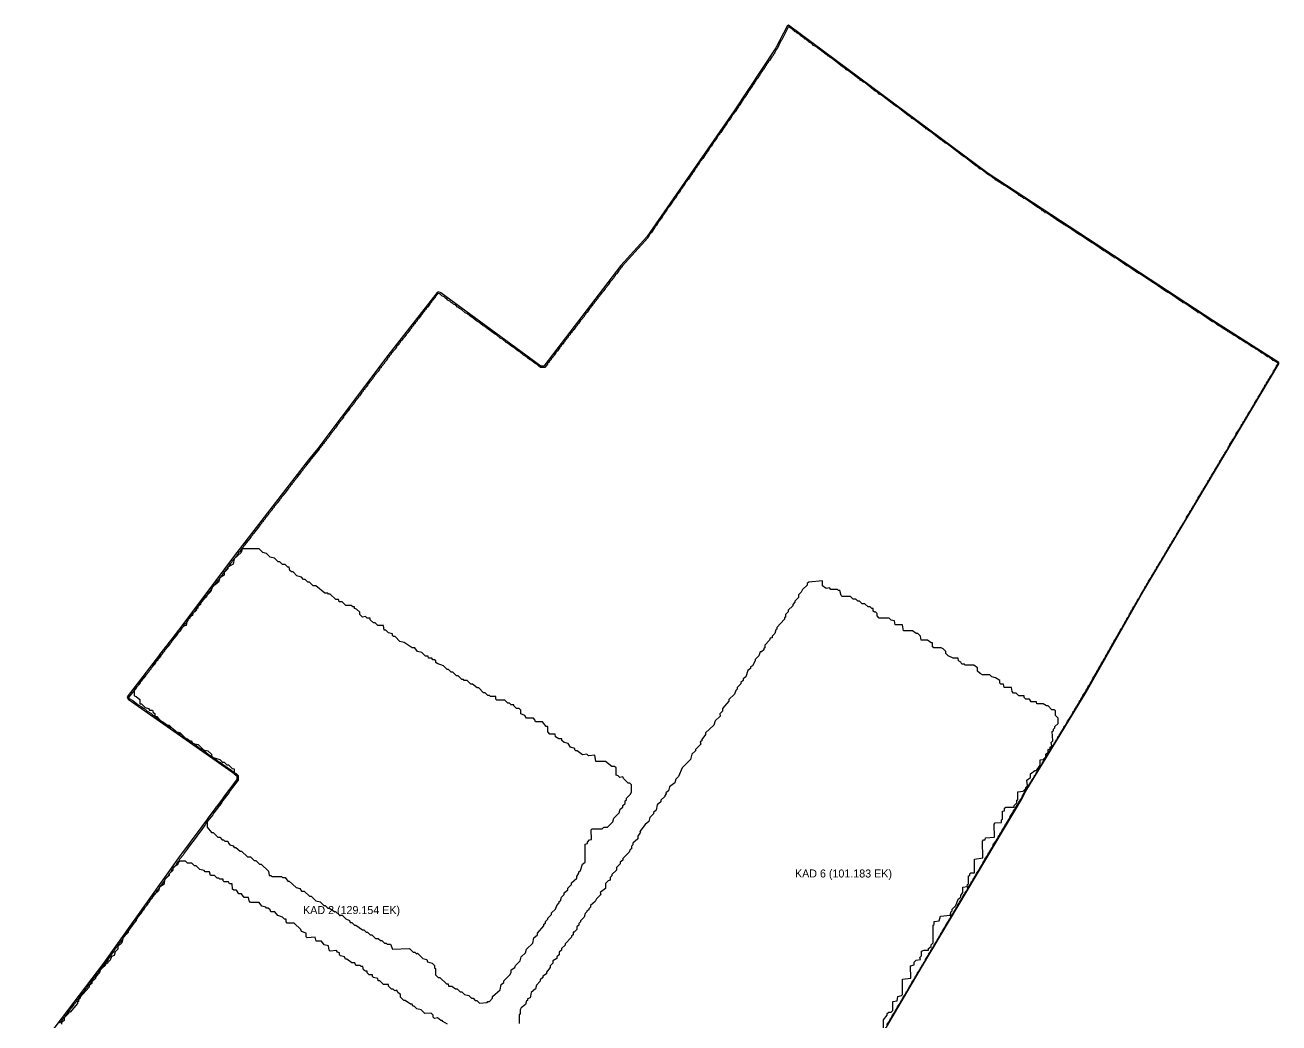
# Model space of a CAD drawing. Header units: metres. Extents: x 383 to 2851, y 138 to 3124.
# Drawn here: x 972 to 2851, y 1628 to 3124 of the extents above; entities that cross this region are included whole.
import ezdxf

# ---------------------------------------------------------------- set-up
doc = ezdxf.new("R2010")
doc.units = ezdxf.units.M
for name, color, linetype in [('KAD_2', 3, 'Continuous'), ('KAD_6', 3, 'Continuous'), ('LABEL', 7, 'Continuous'), ('PTD112724_DARI_PDF', 5, 'Continuous'), ('PTD112724_KALIBRASI', 5, 'Continuous')]:
    doc.layers.add(name, color=color, linetype=linetype)

msp = doc.modelspace()

# ---------------------------------------------------------------- linework, layer by layer
at = {"layer": 'KAD_2'}
msp.add_lwpolyline([(1297, 2339.2), (1295.4, 2333.6), (1285.1, 2324.1), (1283.5, 2316.2), (1275.6, 2311.4), (1275.6, 2309), (1270, 2303.5), (1270, 2299.5), (1263.6, 2295.5), (1261.3, 2289.2), (1256.5, 2285.2), (1254.1, 2285.2), (1254.1, 2282.8), (1251.7, 2280.4), (1250.2, 2274.9), (1243.8, 2269.3), (1243, 2266.2), (1240.6, 2266.2), (1238.2, 2263.8), (1238.2, 2262.2), (1234.3, 2258.2), (1234.3, 2255.8), (1230.3, 2252.7), (1230.3, 2250.3), (1227.9, 2248.7), (1228.7, 2247.1), (1222.4, 2241.5), (1222.4, 2239.2), (1218.4, 2237.6), (1218.4, 2235.2), (1214.4, 2232), (1212.8, 2224.1), (1209.7, 2223.3), (1204.9, 2219.3), (1204.9, 2216.9), (1201.7, 2213.8), (1198.6, 2213), (1197, 2207.4), (1186.7, 2197.9), (1185.1, 2193.9), (1181.1, 2190.8), (1173.2, 2180.4), (1173.2, 2177.3), (1170.8, 2174.9), (1170.8, 2173.3), (1158.1, 2160.6), (1149.3, 2148.7), (1149.3, 2147.1), (1145.4, 2143.1), (1145.4, 2141.5), (1137.4, 2133.6), (1137.4, 2129.6), (1135.1, 2128), (1135.1, 2118.5), (1138.2, 2117.7), (1143.8, 2113), (1143.8, 2106.6), (1146.2, 2106.6), (1151.7, 2101.1), (1156.5, 2099.5), (1158.1, 2097.1), (1162.8, 2097.1), (1163.6, 2093.9), (1166, 2092.3), (1166, 2088.4), (1169.2, 2087.6), (1176.3, 2078.8), (1178.7, 2078.8), (1181.1, 2076.4), (1183.5, 2076.4), (1184.3, 2074.9), (1187.5, 2074.9), (1197, 2065.3), (1203.3, 2063.8), (1212.8, 2054.2), (1215.2, 2054.2), (1218.4, 2051), (1220.8, 2051), (1223.2, 2047.1), (1231.1, 2045.5), (1239, 2037.6), (1245.4, 2036), (1250.9, 2031.2), (1250.9, 2028.8), (1253.3, 2026.4), (1263.6, 2023.3), (1267.6, 2019.3), (1270, 2019.3), (1274, 2015.3), (1276.3, 2015.3), (1281.9, 2009.8), (1285.1, 2009), (1285.1, 2001.8), (1289, 1998.7), (1289, 1993.1), (1268.4, 1966.1), (1267.6, 1961.4), (1263.6, 1957.4), (1263.6, 1955.8), (1257.3, 1951), (1244.6, 1933.6), (1244.6, 1921.7), (1250.9, 1913.7), (1253.3, 1913.7), (1260.5, 1906.6), (1263.6, 1906.6), (1266.8, 1902.6), (1269.2, 1902.6), (1270.8, 1901), (1275.6, 1901), (1276.3, 1897.9), (1278.7, 1895.5), (1283.5, 1893.9), (1285.1, 1891.5), (1287.5, 1891.5), (1293.8, 1885.9), (1296.2, 1885.9), (1304.9, 1877.2), (1309.7, 1877.2), (1315.2, 1871.7), (1317.6, 1871.7), (1323.2, 1866.1), (1325.6, 1866.1), (1336.7, 1855.8), (1337.5, 1849.4), (1339.8, 1849.4), (1341.4, 1847.8), (1355.7, 1847.8), (1357.3, 1846.3), (1361.3, 1846.3), (1365.2, 1840.7), (1367.6, 1840.7), (1377.9, 1831.2), (1383.5, 1829.6), (1385.9, 1825.6), (1389.9, 1825.6), (1397.8, 1818.5), (1400.2, 1818.5), (1407.3, 1811.3), (1413.7, 1809.8), (1419.2, 1804.2), (1421.6, 1804.2), (1425.6, 1800.2), (1428, 1800.2), (1435.9, 1794.7), (1436.7, 1795.5), (1443, 1789.9), (1447, 1789.9), (1452.6, 1784.3), (1458.1, 1782), (1458.9, 1778.8), (1461.3, 1778.8), (1465.3, 1774.8), (1467.6, 1774.8), (1477.2, 1767.7), (1479.5, 1767.7), (1482.7, 1764.5), (1485.1, 1764.5), (1489.1, 1760.5), (1491.5, 1760.5), (1497, 1755), (1501, 1755), (1504.2, 1751.8), (1506.5, 1751.8), (1510.5, 1747.8), (1512.9, 1747.8), (1514.5, 1746.2), (1519.2, 1746.2), (1522.4, 1739.1), (1547.8, 1739.9), (1553.4, 1734.3), (1555.8, 1734.3), (1558.1, 1732), (1559.7, 1732.8), (1567.7, 1724.8), (1574, 1723.2), (1574.8, 1720.1), (1581.9, 1717.7), (1585.1, 1714.5), (1585.1, 1710.5), (1586.7, 1709.7), (1586.7, 1700.2), (1590.7, 1696.2), (1593.1, 1696.2), (1603.4, 1686.7), (1605.8, 1686.7), (1606.5, 1683.5), (1611.3, 1683.5), (1616.9, 1679.6), (1619.2, 1679.6), (1624, 1674.8), (1626.4, 1674.8), (1630.4, 1670.8), (1636.7, 1669.3), (1640.7, 1665.3), (1643.1, 1665.3), (1646.2, 1662.1), (1648.6, 1662.1), (1652.6, 1658.1), (1664.5, 1658.9), (1665.3, 1660.5), (1667.7, 1660.5), (1672.4, 1665.3), (1672.4, 1667.7), (1683.5, 1678), (1685.1, 1685.9), (1689.1, 1689.1), (1689.1, 1691.5), (1698.6, 1701), (1700.2, 1704.2), (1700.2, 1708.1), (1705.8, 1711.3), (1706.6, 1714.5), (1713.7, 1721.6), (1715.3, 1727.2), (1721.6, 1733.5), (1723.2, 1739.1), (1732.8, 1747.8), (1734.3, 1755.8), (1739.9, 1760.5), (1739.9, 1762.9), (1749.4, 1774), (1749.4, 1776.4), (1751.8, 1778), (1751.8, 1780.4), (1755, 1783.6), (1755, 1785.1), (1760.5, 1790.7), (1760.5, 1793.1), (1766.9, 1798.6), (1768.5, 1804.2), (1772.4, 1808.2), (1772.4, 1810.5), (1774, 1811.3), (1775.6, 1816.9), (1779.6, 1820.9), (1779.6, 1823.2), (1785.1, 1828), (1785.1, 1830.4), (1790.7, 1835.9), (1790.7, 1838.3), (1798.6, 1845.5), (1798.6, 1847.8), (1801.8, 1852.6), (1801.8, 1855), (1804.2, 1856.6), (1807.4, 1866.1), (1811.3, 1869.3), (1811.3, 1896.3), (1814.5, 1897.1), (1814.5, 1899.4), (1817.7, 1902.6), (1820.9, 1903.4), (1820.1, 1917.7), (1821.7, 1919.3), (1836.7, 1919.3), (1839.1, 1921.7), (1844.7, 1921.7), (1852.6, 1929.6), (1854.2, 1935.2), (1862.1, 1943.1), (1863.7, 1948.7), (1867.7, 1951.8), (1867.7, 1954.2), (1870.9, 1957.4), (1870.9, 1961.4), (1873.2, 1962.9), (1873.2, 1965.3), (1878.8, 1970.9), (1880.4, 1974.1), (1880.4, 1985.2), (1878, 1987.5), (1875.6, 1987.5), (1868.5, 1994.7), (1867.7, 1997.1), (1862.9, 1996.3), (1860.5, 1998.7), (1857.4, 1999.5), (1857.4, 2010.6), (1855, 2012.9), (1851, 2012.9), (1841.5, 2020.1), (1827.2, 2020.1), (1825.6, 2029.6), (1816.1, 2028.8), (1813.7, 2031.2), (1807.4, 2030.4), (1799.4, 2036), (1797, 2036), (1795.5, 2037.6), (1795.5, 2039.9), (1789.1, 2041.5), (1785.9, 2047.1), (1779.6, 2048.7), (1776.4, 2051.8), (1776.4, 2054.2), (1771.6, 2054.2), (1766.9, 2057.4), (1766.1, 2061.4), (1758.2, 2061.4), (1755, 2064.5), (1755, 2072.5), (1752.6, 2072.5), (1747, 2079.6), (1736.7, 2079.6), (1735.9, 2082.8), (1733.5, 2085.2), (1723.2, 2085.2), (1720.8, 2089.2), (1714.5, 2091.5), (1714.5, 2097.1), (1712.1, 2099.5), (1708.1, 2099.5), (1704.2, 2103.4), (1704.2, 2105), (1700.2, 2105), (1697.8, 2107.4), (1695.4, 2107.4), (1690.7, 2112.2), (1678.8, 2112.2), (1677.2, 2113.8), (1677.2, 2117.7), (1669.3, 2117.7), (1667.7, 2119.3), (1665.3, 2119.3), (1661.3, 2123.3), (1658.9, 2123.3), (1651.8, 2130.4), (1649.4, 2130.4), (1642.3, 2136), (1639.9, 2136), (1634.3, 2141.5), (1629.6, 2141.5), (1628.8, 2143.1), (1626.4, 2143.1), (1620.8, 2148.7), (1618.5, 2148.7), (1612.9, 2154.2), (1610.5, 2154.2), (1606.5, 2158.2), (1604.2, 2158.2), (1598.6, 2163.8), (1589.1, 2166.9), (1587.5, 2168.5), (1587.5, 2170.9), (1585.1, 2172.5), (1582.7, 2172.5), (1581.1, 2174.9), (1576.4, 2174.9), (1575.6, 2178), (1571.6, 2178), (1566.1, 2183.6), (1559.7, 2185.2), (1555.8, 2190.8), (1551.8, 2190.8), (1539.9, 2198.7), (1533.5, 2200.3), (1526.4, 2207.4), (1524, 2207.4), (1522.4, 2209), (1522.4, 2211.4), (1516.1, 2213), (1512.1, 2216.9), (1509.7, 2216.9), (1508.9, 2224.1), (1500.2, 2224.1), (1496.2, 2228.1), (1493.8, 2228.1), (1489.1, 2232.8), (1489.1, 2235.2), (1484.3, 2235.2), (1481.9, 2237.6), (1477.2, 2236.8), (1473.2, 2240.8), (1473.2, 2243.9), (1468.4, 2248.7), (1465.3, 2249.5), (1465.3, 2251.9), (1462.9, 2251.9), (1460.5, 2254.2), (1452.6, 2254.2), (1447, 2259.8), (1442.2, 2259.8), (1441.4, 2263), (1437.5, 2263), (1428.8, 2270.9), (1426.4, 2270.9), (1425.6, 2272.5), (1420.8, 2272.5), (1407.3, 2283.6), (1403.3, 2283.6), (1397.8, 2289.2), (1395.4, 2289.2), (1391.4, 2293.1), (1389.1, 2293.1), (1385.9, 2296.3), (1378.7, 2298.7), (1373.2, 2304.3), (1370.8, 2304.3), (1368.4, 2306.6), (1367.6, 2311.4), (1365.2, 2311.4), (1361.3, 2315.4), (1357.3, 2315.4), (1353.3, 2319.3), (1351, 2319.3), (1345.4, 2324.9), (1339.1, 2326.5), (1333.5, 2332), (1327.9, 2333.6), (1322.4, 2339.2)], close=True, dxfattribs=at)
msp.add_lwpolyline([(1605, 1626.4), (1597.8, 1630.4), (1597, 1631.9), (1594.6, 1631.9), (1589.9, 1635.9), (1585.1, 1635.1), (1583.5, 1636.7), (1583.5, 1639.9), (1580.4, 1643.1), (1570.8, 1642.3), (1565.3, 1647.8), (1558.9, 1649.4), (1555, 1653.4), (1552.6, 1653.4), (1551.8, 1656.6), (1549.4, 1656.6), (1541.5, 1662.1), (1539.1, 1662.1), (1534.3, 1666.9), (1534.3, 1670.8), (1530.3, 1674), (1528.8, 1677.2), (1525.6, 1676.4), (1523.2, 1678.8), (1520.8, 1678.8), (1516.1, 1683.5), (1516.1, 1685.9), (1508.9, 1685.9), (1503.4, 1691.5), (1501, 1691.5), (1500.2, 1694.7), (1493.8, 1696.2), (1492.2, 1697.8), (1492.2, 1700.2), (1487.5, 1700.2), (1484.3, 1703.4), (1484.3, 1705.8), (1481.9, 1705.8), (1478.8, 1708.1), (1478, 1712.9), (1475.6, 1712.9), (1474, 1714.5), (1467.6, 1714.5), (1466.1, 1718.5), (1461.3, 1718.5), (1454.1, 1724), (1451.8, 1724), (1450.2, 1727.2), (1444.6, 1728.8), (1443, 1730.4), (1443, 1733.5), (1439.9, 1734.3), (1438.3, 1736.7), (1428.8, 1735.9), (1427.2, 1737.5), (1426.4, 1743.9), (1420, 1745.5), (1416, 1751), (1408.1, 1751), (1406.5, 1756.6), (1394.6, 1755.8), (1393, 1757.4), (1393, 1762.9), (1385.9, 1765.3), (1385.1, 1768.5), (1374.8, 1778), (1364.5, 1778), (1362.9, 1779.6), (1362.9, 1783.6), (1360.5, 1783.6), (1357.3, 1786.7), (1350.2, 1789.1), (1346.2, 1794.7), (1339.8, 1794.7), (1339.1, 1797.8), (1335.9, 1800.2), (1333.5, 1800.2), (1332.7, 1801.8), (1326.4, 1803.4), (1322.4, 1809), (1309.7, 1809), (1307.3, 1811.3), (1306.5, 1816.1), (1300.2, 1816.1), (1296.2, 1821.7), (1292.2, 1821.7), (1288.3, 1827.2), (1284.3, 1827.2), (1282.7, 1828.8), (1281.9, 1836.7), (1277.9, 1836.7), (1276.3, 1839.9), (1270, 1839.9), (1268.4, 1841.5), (1268.4, 1843.9), (1263.6, 1843.9), (1262.1, 1845.5), (1259.7, 1845.5), (1255.7, 1849.4), (1249.4, 1849.4), (1247.8, 1855), (1241.4, 1855), (1239.8, 1856.6), (1233.5, 1858.2), (1227.9, 1863.7), (1225.5, 1863.7), (1221.6, 1867.7), (1215.2, 1867.7), (1212.1, 1870.9), (1203.3, 1870.9), (1200.9, 1868.5), (1200.1, 1865.3), (1193, 1861.3), (1193, 1856.6), (1187.5, 1851.8), (1187.5, 1849.4), (1181.1, 1843.9), (1179.5, 1835.9), (1173.2, 1832), (1171.6, 1826.4), (1166.8, 1821.7), (1164.4, 1821.7), (1162, 1819.3), (1162, 1815.3), (1158.1, 1812.1), (1158.1, 1809.8), (1154.1, 1806.6), (1154.1, 1804.2), (1147.8, 1797.8), (1147.8, 1796.3), (1138.2, 1785.1), (1138.2, 1781.2), (1130.3, 1774), (1130.3, 1771.6), (1126.3, 1766.1), (1126.3, 1763.7), (1118.4, 1756.6), (1116.8, 1748.6), (1110.5, 1743.1), (1110.5, 1739.1), (1106.5, 1735.1), (1104.9, 1729.6), (1100.9, 1728), (1099.3, 1722.4), (1097.8, 1720.8), (1095.4, 1720.8), (1095.4, 1718.5), (1093.8, 1716.9), (1091.4, 1716.9), (1091.4, 1714.5), (1083.5, 1707.4), (1083.5, 1705), (1077.1, 1697), (1077.1, 1694.7), (1071.6, 1689.9), (1071.6, 1687.5), (1067.6, 1684.3), (1067.6, 1682), (1054.1, 1666.9), (1054.1, 1665.3), (1051.7, 1662.9), (1051.7, 1660.5), (1050.1, 1659.7), (1050.1, 1657.3), (1039, 1644.6), (1036.6, 1644.6), (1036.6, 1642.3), (1030.3, 1635.9), (1030.3, 1631.9), (1026.3, 1628.8), (1026.3, 1626.4)], dxfattribs=at)
at = {"layer": 'KAD_6'}
msp.add_lwpolyline([(2258.2, 1620.8), (2258.2, 1632.7), (2263.8, 1639.9), (2263.8, 1642.3), (2266.2, 1644.6), (2270.1, 1644.6), (2272.5, 1647), (2272.5, 1660.5), (2278.9, 1661.3), (2279.7, 1667.7), (2285.2, 1669.3), (2286.8, 1670.8), (2286.8, 1693.9), (2299.5, 1695.4), (2298.7, 1713.7), (2304.3, 1715.3), (2304.3, 1719.3), (2307.4, 1722.4), (2313.8, 1723.2), (2313, 1726.4), (2315.4, 1728.8), (2315.4, 1735.9), (2319.3, 1737.5), (2325.7, 1737.5), (2325.7, 1739.9), (2329.7, 1743.1), (2329.7, 1745.5), (2332.8, 1748.6), (2332.8, 1774.8), (2334.4, 1775.6), (2334.4, 1780.4), (2341.6, 1781.2), (2343.9, 1788.3), (2358.2, 1789.9), (2359.8, 1795.5), (2361.4, 1796.3), (2361.4, 1798.6), (2367, 1804.2), (2370.1, 1813.7), (2374.1, 1816.9), (2374.1, 1819.3), (2377.3, 1824), (2377.3, 1832), (2383.6, 1832.8), (2384.4, 1835.9), (2386, 1836.7), (2386, 1848.6), (2387.6, 1849.4), (2387.6, 1851.8), (2389.2, 1853.4), (2394.7, 1853.4), (2394.7, 1874), (2407.4, 1875.6), (2406.7, 1901), (2408.2, 1902.6), (2410.6, 1902.6), (2411.4, 1905.8), (2424.9, 1906.6), (2424.1, 1926.4), (2425.7, 1928), (2435.2, 1928.8), (2435.2, 1932.8), (2436.8, 1933.6), (2436.8, 1945.5), (2440, 1946.3), (2440, 1950.2), (2441.6, 1951.8), (2454.3, 1951.8), (2454.3, 1954.2), (2458.2, 1958.2), (2458.2, 1962.1), (2459.8, 1962.9), (2459.8, 1974.8), (2467.8, 1975.6), (2471.7, 1979.6), (2471.7, 1981.2), (2474.1, 1983.6), (2473.3, 1992.3), (2478.9, 1996.3), (2478.9, 2001.8), (2485.2, 2006.6), (2487.6, 2006.6), (2493.2, 2014.5), (2493.2, 2022.5), (2497.9, 2023.3), (2501.9, 2027.2), (2501.9, 2031.2), (2505.1, 2034.4), (2505.1, 2038.3), (2508.2, 2039.1), (2508.2, 2041.5), (2510.6, 2043.9), (2509.8, 2048.7), (2512.2, 2051), (2511.4, 2065.3), (2513, 2066.1), (2513, 2068.5), (2515.4, 2070.9), (2515.4, 2072.5), (2520.2, 2077.2), (2520.2, 2085.2), (2516.2, 2089.2), (2516.2, 2096.3), (2514.6, 2097.9), (2510.6, 2097.9), (2505.1, 2103.4), (2502.7, 2103.4), (2497.9, 2106.6), (2488.4, 2106.6), (2487.6, 2109.8), (2479.7, 2109.8), (2477.3, 2113.8), (2471.7, 2113.8), (2469.4, 2116.1), (2469.4, 2118.5), (2461.4, 2118.5), (2457.4, 2122.5), (2453.5, 2122.5), (2451.1, 2124.9), (2450.3, 2131.2), (2439.2, 2131.2), (2438.4, 2136), (2434.4, 2136), (2432.8, 2137.6), (2432.8, 2141.5), (2426.5, 2145.5), (2420.9, 2147.1), (2417.8, 2150.3), (2406.7, 2150.3), (2403.5, 2151.9), (2399.5, 2155.8), (2399.5, 2160.6), (2393.9, 2164.6), (2380.5, 2164.6), (2379.7, 2166.1), (2375.7, 2166.1), (2374.1, 2169.3), (2370.9, 2170.9), (2370.1, 2174.9), (2363, 2174.9), (2355.1, 2178.8), (2351.9, 2182), (2351.9, 2185.2), (2347.9, 2189.2), (2344.7, 2190.8), (2333.6, 2190.8), (2332, 2192.3), (2332, 2197.9), (2329.7, 2197.9), (2324.1, 2201.9), (2314.6, 2201.9), (2313.8, 2208.2), (2309.8, 2212.2), (2307.4, 2212.2), (2301.9, 2216.2), (2288.4, 2216.2), (2286.8, 2224.9), (2275.7, 2224.9), (2274.9, 2231.2), (2270.1, 2232), (2266.9, 2235.2), (2251.9, 2235.2), (2248.7, 2238.4), (2248.7, 2242.3), (2246.3, 2244.7), (2244.7, 2243.9), (2243.1, 2245.5), (2243.1, 2249.5), (2240.8, 2249.5), (2238.4, 2251.9), (2235.2, 2251.9), (2230.4, 2256.6), (2226.5, 2256.6), (2222.5, 2260.6), (2220.1, 2260.6), (2216.9, 2263.8), (2213, 2263.8), (2209, 2267.7), (2196.3, 2267.7), (2194.7, 2269.3), (2193.1, 2276.5), (2190.8, 2276.5), (2189.2, 2278.1), (2179.6, 2278.1), (2177.3, 2280.4), (2172.5, 2279.7), (2166.9, 2283.6), (2166.9, 2290.8), (2146.3, 2289.2), (2143.9, 2286.8), (2143.9, 2284.4), (2136.8, 2278.1), (2135.2, 2274.1), (2131.2, 2270.1), (2131.2, 2266.2), (2125.7, 2260.6), (2125.7, 2259), (2122.5, 2255.8), (2122.5, 2253.5), (2115.3, 2247.1), (2115.3, 2244.7), (2111.4, 2240.8), (2111.4, 2236.8), (2109.8, 2236), (2109.8, 2233.6), (2098.7, 2220.9), (2098.7, 2218.5), (2097.1, 2217.7), (2095.5, 2212.2), (2091.5, 2208.2), (2091.5, 2205.8), (2088.4, 2205), (2087.6, 2201.9), (2080.4, 2194.7), (2080.4, 2190.8), (2078.8, 2190), (2078.8, 2187.6), (2075.7, 2184.4), (2073.3, 2184.4), (2071.7, 2178.8), (2066.1, 2173.3), (2066.1, 2170.9), (2062.2, 2163.8), (2059, 2162.2), (2059, 2159.8), (2055, 2156.6), (2051.8, 2147.1), (2047.9, 2143.9), (2047.9, 2141.5), (2044.7, 2138.4), (2044.7, 2136.8), (2039.1, 2131.2), (2039.1, 2128.8), (2036.8, 2126.5), (2035.2, 2120.9), (2026.4, 2113), (2026.4, 2110.6), (2016.9, 2099.5), (2016.9, 2095.5), (2012.9, 2091.5), (2013.7, 2088.4), (2005.8, 2081.2), (2004.2, 2074.9), (1991.5, 2063), (1991.5, 2060.6), (1986, 2053.4), (1986, 2051), (1983.6, 2049.5), (1984.4, 2046.3), (1976.4, 2038.3), (1976.4, 2036), (1970.9, 2031.2), (1969.3, 2023.3), (1956.6, 2010.6), (1951, 1997.9), (1947.1, 1993.9), (1945.5, 1988.3), (1937.5, 1982), (1936, 1976.4), (1932, 1973.3), (1932.8, 1971.7), (1930.4, 1969.3), (1930.4, 1967.7), (1924.8, 1962.1), (1924.8, 1959.8), (1919.3, 1955), (1917.7, 1947.1), (1913.7, 1943.9), (1913.7, 1941.5), (1908.2, 1936), (1906.6, 1930.4), (1901, 1925.6), (1893.1, 1915.3), (1893.9, 1914.5), (1889.9, 1908.2), (1889.9, 1904.2), (1882.8, 1897.9), (1882.8, 1895.5), (1880.4, 1893.1), (1880.4, 1889.1), (1878.8, 1888.3), (1877.2, 1884.4), (1867.7, 1874.8), (1867.7, 1872.5), (1863.7, 1869.3), (1863.7, 1866.9), (1858.2, 1861.3), (1858.2, 1857.4), (1851, 1851), (1851, 1848.6), (1848.6, 1846.3), (1848.6, 1842.3), (1845.5, 1841.5), (1841.5, 1837.5), (1841.5, 1829.6), (1833.6, 1824), (1834.4, 1820.9), (1828, 1814.5), (1826.4, 1810.5), (1819.3, 1804.2), (1819.3, 1801.8), (1816.9, 1799.4), (1816.9, 1797.8), (1813.7, 1796.3), (1813.7, 1794.7), (1811.3, 1792.3), (1809.8, 1786.7), (1804.2, 1781.2), (1804.2, 1779.6), (1801.8, 1777.2), (1801.8, 1774.8), (1798.6, 1772.4), (1798.6, 1768.5), (1794.7, 1764.5), (1793.1, 1764.5), (1793.1, 1760.5), (1790.7, 1758.2), (1790.7, 1756.6), (1781.2, 1747), (1781.2, 1744.7), (1775.6, 1739.9), (1775.6, 1737.5), (1772.4, 1734.3), (1772.4, 1730.4), (1768.5, 1727.2), (1768.5, 1724.8), (1762.9, 1721.6), (1762.9, 1717.7), (1758.9, 1713.7), (1758.9, 1711.3), (1753.4, 1704.2), (1753.4, 1701.8), (1747.8, 1698.6), (1747.8, 1696.2), (1743.9, 1693.1), (1743.9, 1690.7), (1738.3, 1685.1), (1736.7, 1679.6), (1730.4, 1674), (1728.8, 1666.1), (1724.8, 1664.5), (1724.8, 1662.1), (1723.2, 1661.3), (1721.6, 1655.8), (1715.3, 1651), (1713.7, 1647.8), (1713.7, 1641.5), (1712.1, 1640.7), (1712.1, 1627.2)], dxfattribs=at)
at = {"layer": 'PTD112724_DARI_PDF'}
msp.add_lwpolyline([(2095.5, 1336.7), (2315.4, 1711.3), (2466.2, 1964.5), (2471.7, 1975.6), (2562.2, 2124.1), (2647.2, 2274.1), (2851.1, 2616.2), (2851.1, 2618.6), (2751.9, 2681.3), (2415.4, 2901.9), (2116.1, 3124.2), (2113.8, 3122.6), (2097.1, 3090.1), (2034.4, 2995.6), (1903.4, 2806.7), (1864.5, 2763.8), (1749.4, 2613), (1744.7, 2613), (1594.6, 2722.6), (1591.5, 2724.1), (1589.1, 2723.4), (1515.3, 2628.9), (1410.5, 2489.2), (1396.2, 2472.5), (1289, 2333.6), (1201.7, 2216.9), (1124.7, 2116.9), (1126.3, 2113.8), (1286.7, 2001), (1289, 1998.7), (1289, 1993.1), (1201.7, 1875.6), (1089, 1717.7), (971.5, 1563.7)], dxfattribs=at)
at = {"layer": 'PTD112724_KALIBRASI'}
msp.add_lwpolyline([(2263.4, 1625.2), (2267.4, 1630.8), (2269.1, 1634.9), (2270.6, 1636.4), (2271.4, 1638.7), (2275.4, 1644.3), (2277, 1648.4), (2278.6, 1649.9), (2279.3, 1652.2), (2283.3, 1657.8), (2285, 1661.9), (2286.5, 1663.4), (2287.3, 1665.7), (2291.3, 1671.3), (2292.9, 1675.4), (2294.5, 1677), (2298.5, 1684.9), (2300, 1686.4), (2300.8, 1688.7), (2304.8, 1694.3), (2306.4, 1698.4), (2307.9, 1699.9), (2308.7, 1702.2), (2312.7, 1707.8), (2314.3, 1711.9), (2315.9, 1713.4), (2316.7, 1715.8), (2318.3, 1717.4), (2319.1, 1719.8), (2320.6, 1721.4), (2321.4, 1723.6), (2325.4, 1729.2), (2327, 1733.3), (2328.6, 1734.9), (2329.4, 1737.2), (2331, 1738.8), (2331.8, 1741.2), (2333.3, 1742.8), (2334.1, 1745), (2338.1, 1750.6), (2339.7, 1754.7), (2341.3, 1756.3), (2342.1, 1758.7), (2343.7, 1760.3), (2344.5, 1762.6), (2346, 1764.2), (2346.8, 1766.5), (2350.8, 1772.1), (2352.4, 1776.2), (2354, 1777.7), (2354.8, 1780.1), (2356.4, 1781.7), (2357.2, 1784.1), (2358.7, 1785.7), (2359.5, 1787.9), (2363.5, 1793.5), (2365.1, 1797.6), (2366.7, 1799.2), (2367.5, 1801.5), (2369.1, 1803.1), (2369.9, 1805.5), (2371.4, 1807.1), (2372.2, 1809.3), (2376.2, 1814.9), (2377.8, 1819), (2379.4, 1820.6), (2380.2, 1823), (2381.8, 1824.6), (2382.6, 1826.9), (2384.1, 1828.5), (2384.9, 1830.8), (2388.9, 1836.4), (2390.5, 1840.5), (2392.1, 1842), (2392.9, 1844.4), (2394.5, 1846), (2395.3, 1848.4), (2396.8, 1850), (2397.6, 1852.2), (2401.6, 1857.8), (2403.2, 1861.9), (2404.8, 1863.4), (2405.6, 1865.8), (2407.2, 1867.4), (2408, 1869.8), (2409.5, 1871.4), (2410.3, 1873.6), (2414.3, 1879.2), (2415.9, 1883.3), (2417.5, 1884.9), (2418.3, 1887.3), (2419.9, 1888.8), (2420.7, 1891.2), (2422.2, 1892.8), (2423, 1895.1), (2427, 1900.7), (2428.6, 1904.8), (2430.2, 1906.3), (2431, 1908.7), (2432.6, 1910.3), (2433.4, 1912.7), (2434.9, 1914.2), (2435.7, 1916.5), (2439.7, 1922.1), (2441.3, 1926.2), (2442.9, 1927.7), (2443.7, 1930.1), (2445.3, 1931.7), (2446.1, 1934.1), (2447.6, 1935.7), (2448.4, 1937.9), (2452.4, 1943.5), (2454, 1947.6), (2455.6, 1949.2), (2456.4, 1951.6), (2458, 1953.1), (2458.8, 1955.5), (2460.3, 1957.1), (2461.1, 1959.4), (2465.1, 1964.9), (2466.7, 1968.9), (2470.4, 1974.2), (2470.4, 1975.9), (2473, 1978.5), (2473.8, 1980.9), (2475.4, 1982.5), (2476.2, 1984.9), (2477.9, 1986.6), (2481, 1992.8), (2484.1, 1996.7), (2484.9, 1999.2), (2486.5, 2000.8), (2487.3, 2003.1), (2488.9, 2004.7), (2489.7, 2007.1), (2491.3, 2008.7), (2492.1, 2011.1), (2493.7, 2012.7), (2494.5, 2015.1), (2496.1, 2016.6), (2496.9, 2019), (2498.4, 2020.6), (2499.2, 2023), (2500.8, 2024.6), (2501.6, 2027), (2503.3, 2028.6), (2506.4, 2034.9), (2509.5, 2038.8), (2510.3, 2041.2), (2511.9, 2042.8), (2512.7, 2045.2), (2514.3, 2046.8), (2515.1, 2049.2), (2516.7, 2050.8), (2517.5, 2053.2), (2519.1, 2054.7), (2519.9, 2057.1), (2521.5, 2058.7), (2522.3, 2061.1), (2523.8, 2062.7), (2524.6, 2065.1), (2526.2, 2066.6), (2527, 2069), (2528.6, 2070.6), (2529.4, 2073), (2531.1, 2074.7), (2534.2, 2080.9), (2537.3, 2084.8), (2538.1, 2087.3), (2539.7, 2088.9), (2540.5, 2091.3), (2542.1, 2092.8), (2542.9, 2095.2), (2544.5, 2096.8), (2545.3, 2099.2), (2546.9, 2100.8), (2547.7, 2103.2), (2549.2, 2104.7), (2550, 2107.1), (2551.6, 2108.7), (2552.4, 2111.1), (2554, 2112.7), (2554.8, 2115.1), (2556.4, 2116.7), (2557.1, 2118.9), (2561.1, 2124.5), (2562.8, 2128.6), (2564.4, 2130.2), (2565.9, 2134.2), (2567.5, 2135.7), (2569.1, 2139.7), (2570.7, 2141.3), (2572.3, 2145.3), (2573.9, 2146.9), (2575.5, 2150.8), (2577.1, 2152.4), (2578.6, 2156.4), (2580.3, 2158), (2582.6, 2163.5), (2584.2, 2165.1), (2585.8, 2169.1), (2587.4, 2170.7), (2589, 2174.6), (2590.6, 2176.2), (2592.1, 2180.2), (2593.7, 2181.8), (2595.3, 2185.7), (2596.9, 2187.3), (2598.5, 2191.3), (2600.1, 2192.9), (2601.7, 2196.9), (2603.3, 2198.4), (2604.8, 2202.4), (2606.4, 2204), (2608, 2208), (2609.6, 2209.6), (2611.2, 2213.5), (2612.8, 2215.1), (2614.4, 2219.1), (2616, 2220.7), (2617.5, 2224.6), (2619.1, 2226.2), (2620.7, 2230.2), (2622.3, 2231.8), (2623.9, 2235.8), (2625.5, 2237.3), (2627.1, 2241.3), (2628.7, 2242.9), (2630.2, 2246.9), (2631.8, 2248.5), (2633.4, 2252.4), (2635, 2254), (2636.6, 2258), (2638.2, 2259.6), (2639.8, 2263.5), (2641.4, 2265.2), (2646.2, 2274.7), (2647.7, 2276.2), (2648.5, 2278.6), (2650, 2280.2), (2650.8, 2282.5), (2652.4, 2284.1), (2653.2, 2286.5), (2654.8, 2288.1), (2655.6, 2290.3), (2659.6, 2295.9), (2661.2, 2300), (2662.7, 2301.6), (2663.5, 2304), (2665.1, 2305.6), (2665.9, 2307.9), (2667.5, 2309.5), (2668.3, 2311.9), (2669.9, 2313.5), (2670.7, 2315.9), (2672.3, 2317.5), (2673.1, 2319.9), (2674.7, 2321.4), (2675.4, 2323.7), (2679.4, 2329.3), (2681, 2333.4), (2682.6, 2334.9), (2683.4, 2337.3), (2685, 2338.9), (2685.8, 2341.3), (2687.4, 2342.9), (2688.1, 2345.3), (2689.7, 2346.8), (2690.5, 2349.2), (2692.1, 2350.8), (2692.9, 2353.1), (2696.9, 2358.6), (2698.5, 2362.8), (2700.1, 2364.3), (2700.8, 2366.7), (2702.4, 2368.3), (2703.2, 2370.7), (2704.8, 2372.2), (2705.6, 2374.6), (2707.2, 2376.2), (2708, 2378.6), (2709.6, 2380.2), (2710.4, 2382.6), (2712, 2384.1), (2712.7, 2386.4), (2716.7, 2392), (2718.3, 2396.1), (2719.9, 2397.6), (2720.7, 2400), (2722.3, 2401.6), (2723.1, 2404), (2724.7, 2405.6), (2725.5, 2408), (2727, 2409.5), (2727.8, 2411.9), (2729.4, 2413.5), (2730.2, 2415.8), (2734.2, 2421.4), (2735.8, 2425.5), (2737.4, 2427), (2738.2, 2429.4), (2739.7, 2431), (2740.5, 2433.4), (2742.1, 2434.9), (2742.9, 2437.3), (2744.5, 2438.9), (2745.3, 2441.3), (2746.9, 2442.9), (2747.7, 2445.3), (2749.3, 2446.9), (2750, 2449.1), (2754, 2454.7), (2755.7, 2458.8), (2757.2, 2460.3), (2758, 2462.7), (2759.6, 2464.3), (2760.4, 2466.7), (2762, 2468.3), (2762.8, 2470.7), (2764.3, 2472.3), (2765.1, 2474.6), (2766.7, 2476.2), (2767.5, 2478.6), (2769.1, 2480.2), (2769.9, 2482.4), (2773.9, 2488), (2775.5, 2492.1), (2777, 2493.7), (2777.8, 2495.9), (2781.6, 2501.2), (2781.6, 2503), (2784.2, 2505.6), (2785, 2508), (2786.6, 2509.6), (2787.3, 2511.8), (2791.3, 2517.4), (2793, 2521.5), (2794.5, 2523.1), (2795.3, 2525.4), (2796.9, 2527), (2797.7, 2529.4), (2799.3, 2531), (2800.1, 2533.4), (2801.7, 2535), (2802.4, 2537.3), (2804, 2538.9), (2804.8, 2541.2), (2808.8, 2546.8), (2810.4, 2550.9), (2812, 2552.4), (2812.8, 2554.8), (2814.4, 2556.4), (2815.1, 2558.8), (2816.7, 2560.4), (2817.5, 2562.7), (2819.1, 2564.3), (2819.9, 2566.6), (2823.9, 2572.2), (2825.5, 2576.3), (2827.1, 2577.8), (2827.8, 2580.2), (2829.4, 2581.8), (2830.2, 2584.2), (2831.8, 2585.8), (2832.6, 2588.1), (2834.2, 2589.7), (2835, 2592.1), (2836.6, 2593.7), (2837.3, 2595.9), (2841.3, 2601.5), (2843, 2605.6), (2844.5, 2607.2), (2845.3, 2609.6), (2846.9, 2611.2), (2847.7, 2613.4), (2849.9, 2616.4), (2849.9, 2617.3), (2845.2, 2620.6), (2842.7, 2621.5), (2841.3, 2622.8), (2840.6, 2622.8), (2836.4, 2626.2), (2834.1, 2627), (2827.7, 2631.8), (2825.4, 2632.5), (2819, 2637.3), (2816.5, 2638.1), (2814.8, 2639.8), (2810.2, 2642.1), (2803.9, 2646.8), (2801.5, 2647.6), (2795.2, 2652.4), (2792.8, 2653.2), (2786.5, 2657.9), (2784.1, 2658.7), (2777.7, 2663.5), (2775.2, 2664.3), (2773.6, 2666), (2768.9, 2668.3), (2762.6, 2673), (2760.3, 2673.8), (2753.9, 2678.6), (2751.6, 2679.4), (2733.3, 2692.1), (2730.8, 2692.9), (2729.4, 2694.3), (2728.8, 2694.3), (2710.3, 2707.1), (2707.8, 2708), (2706.4, 2709.4), (2705.8, 2709.4), (2687.3, 2722.2), (2684.7, 2723.1), (2683.4, 2724.4), (2682.7, 2724.4), (2664.3, 2737.3), (2661.9, 2738.1), (2643.6, 2750.8), (2641.1, 2751.6), (2639.7, 2753), (2639.1, 2753), (2625.4, 2762.7), (2623, 2763.5), (2607.1, 2774.6), (2604.6, 2775.5), (2603.2, 2776.8), (2602.6, 2776.8), (2591.2, 2784.9), (2588.8, 2785.7), (2573, 2796.8), (2570.6, 2797.6), (2554.7, 2808.8), (2552.3, 2809.5), (2534.1, 2822.2), (2531.5, 2823.1), (2530.2, 2824.5), (2529.4, 2824.5), (2527.8, 2826), (2527, 2826), (2525.4, 2827.6), (2524.6, 2827.6), (2523, 2829.2), (2522.4, 2829.2), (2503.9, 2842.1), (2501.4, 2842.9), (2500, 2844.3), (2499.2, 2844.3), (2497.6, 2845.9), (2496.8, 2845.9), (2495.2, 2847.5), (2494.5, 2847.5), (2492.9, 2849.1), (2492.1, 2849.1), (2490.5, 2850.7), (2489.9, 2850.7), (2471.4, 2863.5), (2468.8, 2864.4), (2467.5, 2865.7), (2466.7, 2865.7), (2465.1, 2867.3), (2464.3, 2867.3), (2462.7, 2868.9), (2461.9, 2868.9), (2460.3, 2870.5), (2459.7, 2870.5), (2441.2, 2883.4), (2438.7, 2884.2), (2437.3, 2885.6), (2436.5, 2885.6), (2434.9, 2887.2), (2434.1, 2887.2), (2432.5, 2888.8), (2431.7, 2888.8), (2430.2, 2890.3), (2429.4, 2890.3), (2427.8, 2891.9), (2427, 2891.9), (2425.4, 2893.5), (2424.6, 2893.5), (2423, 2895.1), (2422.2, 2895.1), (2420.3, 2897), (2414.8, 2900.2), (2406.1, 2907.3), (2402.9, 2908.9), (2400.8, 2911), (2400, 2911), (2397.6, 2913.4), (2396.9, 2913.4), (2381.5, 2925.5), (2378.3, 2927.2), (2376.2, 2929.2), (2375.4, 2929.2), (2373, 2931.6), (2372.2, 2931.6), (2369.8, 2934), (2369.2, 2934), (2353.8, 2946.2), (2350.5, 2947.8), (2348.4, 2949.9), (2347.6, 2949.9), (2345.2, 2952.3), (2344.5, 2952.3), (2329.1, 2964.4), (2325.9, 2966), (2323.8, 2968.1), (2323, 2968.1), (2320.6, 2970.5), (2319.9, 2970.5), (2304.5, 2982.7), (2301.3, 2984.3), (2299.2, 2986.4), (2298.4, 2986.4), (2296, 2988.8), (2295.3, 2988.8), (2279.9, 3000.9), (2276.7, 3002.6), (2274.6, 3004.6), (2273.8, 3004.6), (2271.4, 3007), (2270.7, 3007), (2255.3, 3019.2), (2252.1, 3020.8), (2250, 3022.9), (2249.2, 3022.9), (2246.8, 3025.3), (2246.1, 3025.3), (2230.7, 3037.4), (2227.5, 3039.1), (2225.4, 3041.2), (2224.6, 3041.2), (2222.2, 3043.5), (2221.5, 3043.5), (2206.1, 3055.7), (2202.8, 3057.3), (2200.8, 3059.4), (2200, 3059.4), (2197.6, 3061.8), (2196.9, 3061.8), (2181.5, 3074), (2178.2, 3075.6), (2176.2, 3077.7), (2175.4, 3077.7), (2173, 3080), (2172.3, 3080), (2156.9, 3092.2), (2153.6, 3093.8), (2151.6, 3095.9), (2150.8, 3095.9), (2148.4, 3098.3), (2147.6, 3098.3), (2145.2, 3100.7), (2144.4, 3100.7), (2142, 3103.1), (2141.2, 3103.1), (2138.9, 3105.4), (2138.1, 3105.4), (2135.7, 3107.8), (2134.9, 3107.8), (2132.2, 3110.5), (2129, 3112.1), (2126.9, 3114.2), (2126.2, 3114.2), (2123.8, 3116.6), (2123, 3116.6), (2120.6, 3118.9), (2119.9, 3118.9), (2116.4, 3121.7), (2115.5, 3121.1), (2106, 3102.2), (2104.4, 3100.6), (2098.9, 3088.7), (2097.3, 3087.1), (2095.7, 3083.2), (2094.4, 3081.8), (2094.4, 3081), (2092.8, 3079.4), (2092.8, 3078.7), (2090.9, 3076.7), (2087.7, 3071.2), (2085.7, 3069.1), (2085.7, 3068.3), (2084.1, 3066.7), (2084.1, 3066), (2082.5, 3064.4), (2082.5, 3063.6), (2080.9, 3062), (2080.9, 3061.2), (2079.3, 3059.6), (2079.3, 3058.8), (2077.7, 3057.2), (2077.7, 3056.4), (2076.2, 3054.8), (2076.2, 3054), (2074.6, 3052.5), (2074.6, 3051.7), (2073, 3050.1), (2073, 3049.3), (2071.4, 3047.7), (2071.4, 3046.9), (2069.8, 3045.3), (2069.8, 3044.5), (2068.2, 3042.9), (2068.2, 3042.1), (2066.6, 3040.6), (2066.6, 3039.8), (2065, 3038.2), (2065, 3037.4), (2063.5, 3035.8), (2063.5, 3035), (2061.9, 3033.4), (2061.9, 3032.6), (2060.3, 3031), (2060.3, 3030.2), (2058.7, 3028.6), (2058.7, 3027.9), (2057.1, 3026.3), (2057.1, 3025.5), (2055.5, 3023.9), (2055.5, 3023.1), (2053.9, 3021.5), (2053.9, 3020.7), (2052.3, 3019.1), (2052.3, 3018.3), (2050.8, 3016.7), (2050.8, 3015.9), (2049.2, 3014.4), (2049.2, 3013.6), (2047.6, 3012), (2047.6, 3011.2), (2046, 3009.6), (2046, 3008.8), (2044.4, 3007.2), (2044.4, 3006.4), (2042.8, 3004.8), (2042.8, 3004), (2041.2, 3002.5), (2041.2, 3001.7), (2039.3, 2999.7), (2036.1, 2994.2), (2034.1, 2992.1), (2034.1, 2991.3), (2032.2, 2989.4), (2029, 2983.9), (2026.9, 2981.8), (2026.9, 2981), (2025, 2979.1), (2021.8, 2973.5), (2019.8, 2971.5), (2019.8, 2970.7), (2017.9, 2968.8), (2014.7, 2963.2), (2012.7, 2961.2), (2012.7, 2960.4), (2010.7, 2958.5), (2007.6, 2952.9), (2005.5, 2950.9), (2005.5, 2950.1), (2003.6, 2948.1), (2000.4, 2942.6), (1998, 2940.2), (1994.9, 2934.7), (1992.8, 2932.6), (1992.8, 2931.8), (1990.9, 2929.9), (1987.7, 2924.3), (1985.7, 2922.3), (1985.7, 2921.5), (1983.7, 2919.6), (1980.6, 2914), (1978.5, 2912), (1978.5, 2911.2), (1976.6, 2909.3), (1973.4, 2903.7), (1971.4, 2901.6), (1971.4, 2900.9), (1969.5, 2898.9), (1966.3, 2893.4), (1964.2, 2891.3), (1964.2, 2890.5), (1962.3, 2888.6), (1959.1, 2883.1), (1957.1, 2881), (1957.1, 2880.2), (1955.2, 2878.3), (1952, 2872.7), (1949.6, 2870.4), (1946.4, 2864.8), (1944.4, 2862.8), (1944.4, 2862), (1942.5, 2860), (1939.3, 2854.5), (1937.2, 2852.4), (1937.2, 2851.6), (1935.3, 2849.7), (1932.1, 2844.2), (1930.1, 2842.1), (1930.1, 2841.3), (1928.2, 2839.4), (1925, 2833.8), (1923, 2831.8), (1923, 2831), (1921, 2829.1), (1917.9, 2823.5), (1915.8, 2821.5), (1915.8, 2820.7), (1913.9, 2818.8), (1910.7, 2813.2), (1908.3, 2810.8), (1905.2, 2805.3), (1866.6, 2762.8), (1866.6, 2761.9), (1864.2, 2759.6), (1864.2, 2758.8), (1861.8, 2756.4), (1861.8, 2755.6), (1859.5, 2753.2), (1859.5, 2752.4), (1856.3, 2749.2), (1856.3, 2748.5), (1853.9, 2746.1), (1853.9, 2745.3), (1851.5, 2742.9), (1851.5, 2742.1), (1848.3, 2738.9), (1848.3, 2738.1), (1846, 2735.8), (1846, 2735), (1843.6, 2732.6), (1843.6, 2731.8), (1841.2, 2729.4), (1841.2, 2728.6), (1838, 2725.4), (1838, 2724.6), (1835.6, 2722.3), (1835.6, 2721.5), (1833.3, 2719.1), (1833.3, 2718.3), (1830.1, 2715.1), (1830.1, 2714.3), (1827.7, 2711.9), (1827.7, 2711.1), (1825.3, 2708.8), (1825.3, 2708), (1822.2, 2704.8), (1822.2, 2704), (1819.8, 2701.6), (1819.8, 2700.8), (1817.4, 2698.4), (1817.4, 2697.7), (1815, 2695.3), (1815, 2694.5), (1811.8, 2691.3), (1811.8, 2690.5), (1809.5, 2688.1), (1809.5, 2687.3), (1807.1, 2685), (1807.1, 2684.2), (1803.9, 2681), (1803.9, 2680.2), (1801.5, 2677.8), (1801.5, 2677), (1799.1, 2674.6), (1799.1, 2673.8), (1796.8, 2671.5), (1796.8, 2670.7), (1793.6, 2667.5), (1793.6, 2666.7), (1791.2, 2664.3), (1791.2, 2663.5), (1788.8, 2661.1), (1788.8, 2660.3), (1785.6, 2657.2), (1785.6, 2656.4), (1783.3, 2654), (1783.3, 2653.2), (1780.9, 2650.8), (1780.9, 2650), (1778.5, 2647.6), (1778.5, 2646.9), (1775.3, 2643.7), (1775.3, 2642.9), (1772.9, 2640.5), (1772.9, 2639.7), (1770.6, 2637.3), (1770.6, 2636.5), (1767.4, 2633.4), (1767.4, 2632.6), (1765, 2630.2), (1765, 2629.4), (1762.6, 2627), (1762.6, 2626.2), (1760.2, 2623.8), (1760.2, 2623), (1757.1, 2619.9), (1757.1, 2619.1), (1754.7, 2616.7), (1754.7, 2616), (1750.6, 2610.9), (1744.4, 2610.9), (1742.8, 2612.5), (1742, 2612.5), (1739.3, 2615.2), (1736.2, 2616.8), (1730.6, 2621.5), (1727.5, 2623.1), (1721.9, 2627.9), (1718.7, 2629.5), (1713.2, 2634.2), (1710, 2635.8), (1704.4, 2640.6), (1701.3, 2642.2), (1695.7, 2646.9), (1692.5, 2648.5), (1687, 2653.3), (1683.8, 2654.9), (1678.2, 2659.6), (1675.1, 2661.2), (1669.5, 2666), (1666.3, 2667.6), (1660.8, 2672.3), (1657.6, 2673.9), (1652, 2678.7), (1648.9, 2680.3), (1643.3, 2685), (1640.1, 2686.6), (1634.6, 2691.4), (1631.4, 2693), (1625.9, 2697.7), (1622.6, 2699.3), (1620.5, 2701.4), (1619.7, 2701.4), (1617.1, 2704.1), (1613.9, 2705.7), (1611.8, 2707.8), (1611, 2707.8), (1608.3, 2710.5), (1605.2, 2712), (1603.1, 2714.1), (1602.3, 2714.1), (1599.6, 2716.8), (1596.4, 2718.4), (1594, 2720.8), (1591.7, 2721.9), (1590.5, 2721.5), (1586.4, 2716.8), (1586.4, 2715.9), (1584, 2713.5), (1584, 2712.7), (1580.9, 2709.6), (1580.9, 2708.8), (1578.5, 2706.4), (1578.5, 2705.6), (1576.1, 2703.2), (1576.1, 2702.4), (1572.9, 2699.2), (1572.9, 2698.4), (1570.5, 2696.1), (1570.5, 2695.3), (1567.4, 2692.1), (1567.4, 2691.3), (1565, 2688.9), (1565, 2688.1), (1561.8, 2685), (1561.8, 2684.2), (1559.4, 2681.8), (1559.4, 2681), (1556.2, 2677.8), (1556.2, 2677), (1553.9, 2674.6), (1553.9, 2673.8), (1550.7, 2670.7), (1550.7, 2669.9), (1548.3, 2667.5), (1548.3, 2666.7), (1545.1, 2663.5), (1545.1, 2662.7), (1542.8, 2660.3), (1542.8, 2659.6), (1539.6, 2656.4), (1539.6, 2655.6), (1537.2, 2653.2), (1537.2, 2652.4), (1534, 2649.2), (1534, 2648.4), (1531.6, 2646.1), (1531.6, 2645.3), (1528.5, 2642.1), (1528.5, 2641.3), (1526.1, 2638.9), (1526.1, 2638.1), (1522.9, 2634.9), (1522.9, 2634.2), (1520.5, 2631.8), (1520.5, 2631), (1517.4, 2627.8), (1517.4, 2627), (1515, 2624.6), (1515, 2623.8), (1512.6, 2621.5), (1512.6, 2620.7), (1510.2, 2618.3), (1510.2, 2617.5), (1507.8, 2615.1), (1507.8, 2614.3), (1505.4, 2611.9), (1505.4, 2611.1), (1503.1, 2608.8), (1503.1, 2608), (1500.7, 2605.6), (1500.7, 2604.8), (1497.5, 2601.6), (1497.5, 2600.8), (1495.1, 2598.4), (1495.1, 2597.6), (1492.7, 2595.3), (1492.7, 2594.5), (1490.4, 2592.1), (1490.4, 2591.3), (1488, 2588.9), (1488, 2588.1), (1485.6, 2585.7), (1485.6, 2584.9), (1483.2, 2582.6), (1483.2, 2581.8), (1480.8, 2579.4), (1480.8, 2578.6), (1478.5, 2576.2), (1478.5, 2575.4), (1476.1, 2573), (1476.1, 2572.2), (1473.7, 2569.9), (1473.7, 2569.1), (1471.3, 2566.7), (1471.3, 2565.9), (1468.9, 2563.5), (1468.9, 2562.7), (1466.6, 2560.3), (1466.6, 2559.5), (1464.2, 2557.2), (1464.2, 2556.4), (1461.8, 2554), (1461.8, 2553.2), (1458.6, 2550), (1458.6, 2549.2), (1456.2, 2546.8), (1456.2, 2546), (1453.9, 2543.7), (1453.9, 2542.9), (1451.5, 2540.5), (1451.5, 2539.7), (1449.1, 2537.3), (1449.1, 2536.5), (1446.7, 2534.1), (1446.7, 2533.3), (1444.3, 2531), (1444.3, 2530.2), (1441.9, 2527.8), (1441.9, 2527), (1439.6, 2524.6), (1439.6, 2523.8), (1437.2, 2521.4), (1437.2, 2520.6), (1434.8, 2518.3), (1434.8, 2517.5), (1432.4, 2515.1), (1432.4, 2514.3), (1430, 2511.9), (1430, 2511.1), (1427.7, 2508.7), (1427.7, 2507.9), (1425.3, 2505.6), (1425.3, 2504.8), (1422.9, 2502.4), (1422.9, 2501.6), (1419.7, 2498.4), (1419.7, 2497.6), (1417.3, 2495.2), (1417.3, 2494.5), (1415, 2492.1), (1415, 2491.3), (1412.6, 2488.9), (1412.6, 2488.2), (1398.3, 2471.5), (1398.3, 2470.7), (1392.7, 2464.4), (1392.7, 2463.5), (1390.4, 2461.1), (1390.4, 2460.3), (1388, 2457.9), (1388, 2457.1), (1384.8, 2454), (1384.8, 2453.2), (1379.2, 2446.9), (1379.2, 2446), (1376.9, 2443.7), (1376.9, 2442.9), (1374.5, 2440.5), (1374.5, 2439.7), (1371.3, 2436.5), (1371.3, 2435.7), (1368.9, 2433.3), (1368.9, 2432.5), (1366.5, 2430.2), (1366.5, 2429.4), (1363.4, 2426.2), (1363.4, 2425.5), (1357.8, 2419.1), (1357.8, 2418.3), (1355.4, 2415.9), (1355.4, 2415.1), (1353, 2412.7), (1353, 2411.9), (1349.9, 2408.7), (1349.9, 2407.9), (1347.5, 2405.6), (1347.5, 2404.8), (1345.1, 2402.4), (1345.1, 2401.6), (1341.9, 2398.4), (1341.9, 2397.7), (1336.4, 2391.3), (1336.4, 2390.5), (1334, 2388.1), (1334, 2387.3), (1331.6, 2384.9), (1331.6, 2384.1), (1328.4, 2380.9), (1328.4, 2380.2), (1326.1, 2377.8), (1326.1, 2377), (1323.7, 2374.6), (1323.7, 2373.8), (1320.5, 2370.6), (1320.5, 2369.9), (1314.9, 2363.6), (1314.9, 2362.7), (1312.6, 2360.3), (1312.6, 2359.5), (1310.2, 2357.1), (1310.2, 2356.4), (1301.5, 2346.1), (1301.5, 2345.2), (1299.1, 2342.8), (1299.1, 2342.1), (1296.7, 2339.7), (1296.7, 2338.9), (1294.3, 2336.5), (1294.3, 2335.7), (1291.1, 2332.5), (1291.1, 2331.7), (1288.8, 2329.4), (1288.8, 2328.6), (1286.4, 2326.2), (1286.4, 2325.4), (1284, 2323), (1284, 2322.2), (1281.6, 2319.8), (1281.6, 2319), (1279.2, 2316.7), (1279.2, 2315.9), (1276.8, 2313.5), (1276.8, 2312.7), (1274.5, 2310.3), (1274.5, 2309.5), (1272.1, 2307.1), (1272.1, 2306.3), (1269.7, 2304), (1269.7, 2303.2), (1267.3, 2300.8), (1267.3, 2300), (1264.9, 2297.6), (1264.9, 2296.8), (1262.6, 2294.4), (1262.6, 2293.6), (1259.4, 2290.5), (1259.4, 2289.7), (1257, 2287.3), (1257, 2286.5), (1254.6, 2284.1), (1254.6, 2283.3), (1252.2, 2280.9), (1252.2, 2280.1), (1249.9, 2277.8), (1249.9, 2277), (1247.5, 2274.6), (1247.5, 2273.8), (1245.1, 2271.4), (1245.1, 2270.6), (1242.7, 2268.2), (1242.7, 2267.4), (1240.3, 2265.1), (1240.3, 2264.3), (1238, 2261.9), (1238, 2261.1), (1235.6, 2258.7), (1235.6, 2257.9), (1233.2, 2255.5), (1233.2, 2254.7), (1230, 2251.6), (1230, 2250.8), (1227.6, 2248.4), (1227.6, 2247.6), (1225.3, 2245.2), (1225.3, 2244.4), (1222.9, 2242), (1222.9, 2241.2), (1220.5, 2238.9), (1220.5, 2238.1), (1218.1, 2235.7), (1218.1, 2234.9), (1215.7, 2232.5), (1215.7, 2231.7), (1213.3, 2229.3), (1213.3, 2228.5), (1211, 2226.2), (1211, 2225.4), (1208.6, 2223), (1208.6, 2222.2), (1206.2, 2219.8), (1206.2, 2219), (1203.8, 2216.6), (1203.8, 2215.8), (1200.6, 2212.7), (1200.6, 2211.9), (1198.3, 2209.5), (1198.3, 2208.7), (1195.9, 2206.3), (1195.9, 2205.5), (1193.5, 2203.1), (1193.5, 2202.4), (1191.1, 2200), (1191.1, 2199.2), (1188.7, 2196.8), (1188.7, 2196), (1185.6, 2192.8), (1185.6, 2192), (1183.2, 2189.7), (1183.2, 2188.9), (1180.8, 2186.5), (1180.8, 2185.7), (1177.6, 2182.5), (1177.6, 2181.7), (1175.2, 2179.3), (1175.2, 2178.5), (1172.9, 2176.2), (1172.9, 2175.4), (1170.5, 2173), (1170.5, 2172.2), (1167.3, 2169), (1167.3, 2168.2), (1164.9, 2165.8), (1164.9, 2165), (1162.5, 2162.7), (1162.5, 2161.9), (1160.2, 2159.5), (1160.2, 2158.7), (1157, 2155.5), (1157, 2154.7), (1154.6, 2152.3), (1154.6, 2151.6), (1152.2, 2149.2), (1152.2, 2148.4), (1149.1, 2145.2), (1149.1, 2144.4), (1146.7, 2142), (1146.7, 2141.2), (1144.3, 2138.9), (1144.3, 2138.1), (1141.9, 2135.7), (1141.9, 2134.9), (1138.7, 2131.7), (1138.7, 2131), (1126.8, 2115.9), (1126.8, 2115.6), (1127.8, 2114.7), (1133.2, 2111.6), (1141.2, 2105.2), (1146.8, 2102), (1148.9, 2100), (1149.6, 2100), (1154.7, 2095.7), (1160.3, 2092.5), (1162.7, 2090.1), (1165.7, 2088.6), (1173.7, 2082.2), (1179.3, 2079), (1187.2, 2072.7), (1192.8, 2069.5), (1200.7, 2063.2), (1206.3, 2060), (1214.2, 2053.6), (1219.8, 2050.4), (1222.2, 2048.1), (1225.3, 2046.5), (1233.2, 2040.1), (1238.8, 2037), (1246.7, 2030.6), (1252.3, 2027.4), (1260.2, 2021.1), (1265.9, 2017.9), (1268.2, 2015.5), (1271.4, 2013.9), (1273.5, 2011.9), (1274.3, 2011.9), (1276.2, 2010), (1279.3, 2008.4), (1281.7, 2006), (1284.9, 2004.4), (1287, 2002.3), (1287.8, 2002.3), (1291.1, 1999), (1291.1, 1992.1), (1279, 1976.7), (1277.4, 1973.5), (1267.9, 1961.6), (1266.3, 1958.5), (1254.4, 1943.4), (1252.8, 1940.2), (1243.2, 1928.3), (1241.6, 1925), (1239.5, 1923), (1239.5, 1922.3), (1229.8, 1910), (1228.2, 1906.9), (1216.3, 1891.8), (1214.7, 1888.6), (1209.9, 1883), (1208.3, 1879.9), (1203.5, 1874.3), (1201.9, 1871.1), (1199.6, 1868.7), (1198, 1865.5), (1195.9, 1863.4), (1195.9, 1862.7), (1191.6, 1857.6), (1190, 1854.4), (1187.6, 1852), (1186.1, 1848.9), (1181.3, 1843.3), (1179.7, 1840.1), (1177.6, 1838), (1177.6, 1837.3), (1173.4, 1832.2), (1171.8, 1829), (1169.4, 1826.6), (1167.8, 1823.5), (1163.1, 1817.9), (1161.5, 1814.7), (1159.1, 1812.3), (1157.5, 1809.1), (1155.4, 1807.1), (1155.4, 1806.4), (1151.2, 1801.3), (1149.5, 1798), (1147.2, 1795.7), (1145.6, 1792.5), (1140.8, 1787), (1139.2, 1783.7), (1137.1, 1781.7), (1137.1, 1781), (1132.9, 1775.9), (1131.3, 1772.6), (1128.9, 1770.3), (1127.3, 1767.1), (1122.6, 1761.6), (1121, 1758.3), (1118.6, 1756), (1117, 1752.8), (1114.9, 1750.7), (1114.9, 1750), (1110.7, 1744.9), (1109.1, 1741.7), (1106.7, 1739.3), (1105.1, 1736.2), (1100.6, 1730.9), (1100.6, 1730.2), (1096.4, 1725.1), (1094.8, 1721.8), (1092.4, 1719.5), (1090.8, 1716.3), (1088.7, 1714.2), (1088.7, 1713.4), (1086.3, 1711), (1086.3, 1710.2), (1084, 1707.8), (1084, 1707.1), (1081.6, 1704.7), (1081.6, 1703.9), (1079.2, 1701.5), (1079.2, 1700.7), (1076.8, 1698.3), (1076.8, 1697.5), (1073.6, 1694.4), (1073.6, 1693.6), (1071.3, 1691.2), (1071.3, 1690.4), (1068.9, 1688), (1068.9, 1687.2), (1066.5, 1684.8), (1066.5, 1684), (1064.1, 1681.7), (1064.1, 1680.9), (1061.7, 1678.5), (1061.7, 1677.7), (1059.4, 1675.3), (1059.4, 1674.5), (1056.2, 1671.3), (1056.2, 1670.5), (1053.8, 1668.2), (1053.8, 1667.4), (1051.4, 1665), (1051.4, 1664.2), (1049, 1661.8), (1049, 1661), (1046.7, 1658.6), (1046.7, 1657.8), (1044.3, 1655.5), (1044.3, 1654.7), (1041.1, 1651.5), (1041.1, 1650.7), (1038.7, 1648.3), (1038.7, 1647.5), (1036.3, 1645.1), (1036.3, 1644.3), (1034, 1642), (1034, 1641.2), (1031.6, 1638.8), (1031.6, 1638), (1029.2, 1635.6), (1029.2, 1634.8), (1026.8, 1632.4), (1026.8, 1631.6), (1023.6, 1628.5), (1023.6, 1627.7)], dxfattribs=at)

# ---------------------------------------------------------------- texts
at = {"layer": 'LABEL'}
for s, p in [('KAD 6 (101.183 EK)', (2125.7, 1846.3)), ('KAD 2 (129.154 EK)', (1388.3, 1791.5))]:
    msp.add_text(s, height=12, dxfattribs=at).set_placement(p)

doc.saveas('drawing.dxf')
